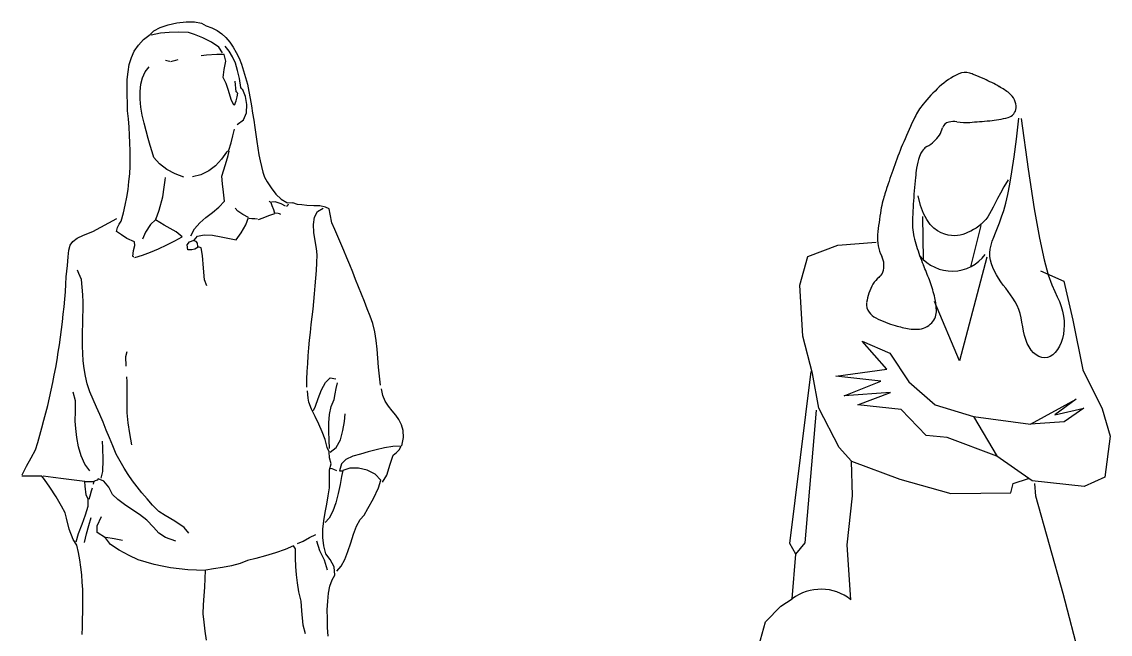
# Model space of a CAD drawing. Header units: millimetres. Extents: x 37 to 11188, y 2113 to 8073.
# Drawn here: x 78 to 1637, y 7175 to 8053 of the extents above; entities that cross this region are included whole.
import ezdxf

# ---------------------------------------------------------------- set-up
doc = ezdxf.new("R2010")
doc.units = ezdxf.units.MM

msp = doc.modelspace()

# ---------------------------------------------------------------- linework, layer by layer
for p, q in [((275.8, 8044.4), (287.2, 8048.3)), ((287.2, 8048.3), (300, 8051.1)), ((300, 8051.1), (313, 8052.6)), ((313, 8052.6), (325.2, 8052.6)), ((325.2, 8052.6), (335.3, 8050.8)), ((335.3, 8050.8), (342.1, 8047)), ((252.3, 8027.2), (261.8, 8034.2)), ((261.8, 8034.2), (266.9, 8039.6)), ((276.4, 8036.3), (263.1, 8033.6)), ((266.9, 8039.6), (275.8, 8044.4)), ((289.1, 8037.4), (276.4, 8036.3)), ((302, 8037.6), (289.1, 8037.4)), ((316.4, 8037.3), (302, 8037.6)), ((325.2, 8034.2), (316.4, 8037.3)), ((337.1, 8029.4), (325.2, 8034.2)), ((342.1, 8047), (350.2, 8044.1)), ((350.2, 8044.1), (357.5, 8040.2)), ((357.5, 8040.2), (364.2, 8035.5)), ((364.2, 8035.5), (370.3, 8029.9)), ((238.9, 8010.6), (244.7, 8019.3)), ((244.7, 8019.3), (252.3, 8027.2)), ((349.6, 8023.2), (337.1, 8029.4)), ((359.9, 8016), (349.6, 8023.2)), ((374.7, 8010.4), (369.2, 8017.5)), ((370.3, 8029.9), (375.7, 8023.5)), ((375.7, 8023.5), (380.7, 8016.4)), ((234.7, 8001.2), (238.9, 8010.6)), ((342.6, 8004.9), (334.7, 8004)), ((357, 8005.9), (342.6, 8004.9)), ((367.5, 8005.8), (357, 8005.9)), ((365.4, 8008.2), (359.9, 8016)), ((370, 7996.2), (367.5, 8005.8)), ((379.6, 8002.3), (374.7, 8010.4)), ((383.7, 7993.1), (379.6, 8002.3)), ((380.7, 8016.4), (385.1, 8008.7)), ((385.1, 8008.7), (389, 8000.5)), ((229.9, 7980.7), (231.7, 7991.2)), ((231.7, 7991.2), (234.7, 8001.2)), ((254.4, 7981), (260, 7988.2)), ((285.5, 7996.6), (283.6, 7996.9)), ((287.5, 7996.3), (285.5, 7996.6)), ((289.6, 7995.9), (287.5, 7996.3)), ((291.2, 7995.6), (294.7, 7996.6)), ((294.7, 7996.6), (298.3, 7997.7)), ((298.3, 7997.7), (301.9, 7998.7)), ((367.9, 7984.4), (370, 7996.2)), ((387, 7982.8), (383.7, 7993.1)), ((389, 8000.5), (392.5, 7991.7)), ((392.5, 7991.7), (395.6, 7982.5)), ((228.9, 7969.8), (229.9, 7980.7)), ((248.2, 7963), (250.5, 7972.5)), ((250.5, 7972.5), (254.4, 7981)), ((366.3, 7972.8), (367.9, 7984.4)), ((370.4, 7964.1), (366.3, 7972.8)), ((389.6, 7971.3), (387, 7982.8)), ((391.4, 7958.6), (389.6, 7971.3)), ((395.6, 7982.5), (398.4, 7972.9)), ((398.4, 7972.9), (400.9, 7963)), ((228.6, 7958.7), (228.9, 7969.8)), ((228.7, 7947.5), (228.6, 7958.7)), ((247.2, 7952.7), (248.2, 7963)), ((374.1, 7954.1), (370.4, 7964.1)), ((385.1, 7952.3), (383.3, 7967.3)), ((392.4, 7956.9), (391.4, 7958.6)), ((393.2, 7955.9), (392.4, 7956.9)), ((394.5, 7954.9), (393.2, 7955.9)), ((398.1, 7945.6), (394.5, 7954.9)), ((400.9, 7963), (403.1, 7952.9)), ((229, 7936.2), (228.7, 7947.5)), ((247.3, 7941.7), (247.2, 7952.7)), ((248.5, 7930.4), (247.3, 7941.7)), ((377.7, 7941.3), (374.1, 7954.1)), ((381.4, 7932.9), (377.7, 7941.3)), ((382.7, 7933.2), (385.1, 7939.2)), ((385.7, 7951.7), (385.1, 7952.3)), ((385.1, 7939.2), (386.4, 7944.9)), ((386.4, 7951), (385.7, 7951.7)), ((387.2, 7950.2), (386.4, 7951)), ((386.4, 7944.9), (387.2, 7950.2)), ((400.1, 7934.1), (398.1, 7945.6)), ((403.1, 7952.9), (405, 7942.6)), ((405, 7942.6), (406.8, 7932.2)), ((229.3, 7925), (229, 7936.2)), ((230.4, 7913.3), (229.3, 7925)), ((250.4, 7918.9), (248.5, 7930.4)), ((399.6, 7922.3), (400.1, 7934.1)), ((406.8, 7932.2), (408.4, 7921.8)), ((231.4, 7901.7), (230.4, 7913.3)), ((252.9, 7907.4), (250.4, 7918.9)), ((386.4, 7905.6), (395.3, 7912.1)), ((395.3, 7912.1), (399.6, 7922.3)), ((408.4, 7921.8), (410, 7911.4)), ((410, 7911.4), (411.4, 7901.1)), ((1503.1, 7884.5), (1506.6, 7914.4)), ((1509.7, 7914.2), (1519.6, 7841.3)), ((232.1, 7890.3), (231.4, 7901.7)), ((255.7, 7896.2), (252.9, 7907.4)), ((258.7, 7885.5), (255.7, 7896.2)), ((380.2, 7889.1), (382.5, 7898.5)), ((411.4, 7901.1), (412.9, 7890.9)), ((232.7, 7879), (232.1, 7890.3)), ((233, 7867.8), (232.7, 7879)), ((261.8, 7875.4), (258.7, 7885.5)), ((374.6, 7868.6), (377.8, 7879.1)), ((377.8, 7879.1), (380.2, 7889.1)), ((412.9, 7890.9), (414.3, 7881)), ((414.3, 7881), (415.8, 7871.4)), ((1499.8, 7859.2), (1503.1, 7884.5)), ((233.1, 7856.7), (233, 7867.8)), ((264.6, 7866.2), (261.8, 7875.4)), ((267.1, 7858.1), (264.6, 7866.2)), ((370.9, 7866), (364, 7855.5)), ((372.2, 7866.5), (370.9, 7866)), ((373.6, 7867), (372.2, 7866.5)), ((373.3, 7860.9), (374.9, 7867.3)), ((374.9, 7867.3), (373.6, 7867)), ((415.8, 7871.4), (417.4, 7862.1)), ((417.4, 7862.1), (419.1, 7853.3)), ((232.3, 7834.6), (232.9, 7845.7)), ((232.9, 7845.7), (233.1, 7856.7)), ((274.8, 7849.2), (267.1, 7858.1)), ((285.3, 7841.1), (274.8, 7849.2)), ((355.5, 7846.3), (345.5, 7838.8)), ((364, 7855.5), (355.5, 7846.3)), ((364.4, 7831.4), (369.4, 7848.3)), ((369.4, 7848.3), (373.3, 7860.9)), ((419.1, 7853.3), (421, 7845)), ((1496.6, 7837.8), (1499.8, 7859.2)), ((231.3, 7823.6), (232.3, 7834.6)), ((297.4, 7834.5), (285.3, 7841.1)), ((310.1, 7830.1), (297.4, 7834.5)), ((334.3, 7833.4), (322.1, 7830.3)), ((345.5, 7838.8), (334.3, 7833.4)), ((365.2, 7820.2), (364.4, 7831.4)), ((421, 7845), (423.1, 7837.2)), ((423.1, 7837.2), (425.5, 7830.1)), ((425.5, 7830.1), (429.3, 7823.3)), ((1493.5, 7820), (1496.6, 7837.8)), ((1519.6, 7841.3), (1528.3, 7784.8)), ((230, 7812.5), (231.3, 7823.6)), ((279.9, 7801.7), (281.9, 7815.8)), ((281.9, 7815.8), (283, 7825.5)), ((283, 7825.5), (283.6, 7829.5)), ((366.8, 7808.3), (365.2, 7820.2)), ((429.3, 7823.3), (434.8, 7814.7)), ((434.8, 7814.7), (441.5, 7805.8)), ((1485.1, 7815.9), (1480.1, 7807.2)), ((1491.3, 7825.9), (1485.1, 7815.9)), ((1490.5, 7805.1), (1493.5, 7820)), ((226, 7790), (228.2, 7801.3)), ((228.2, 7801.3), (230, 7812.5)), ((274.3, 7782.7), (279.9, 7801.7)), ((368.3, 7795.4), (366.8, 7808.3)), ((441.5, 7805.8), (449.2, 7798.2)), ((1365.7, 7789.3), (1362.2, 7803)), ((1476, 7799.5), (1472.5, 7792.8)), ((1480.1, 7807.2), (1476, 7799.5)), ((1487.6, 7792.7), (1490.5, 7805.1)), ((223.3, 7778.6), (226, 7790)), ((351, 7779.3), (360.2, 7787)), ((360.2, 7787), (368.3, 7795.4)), ((387.5, 7781.1), (383.3, 7785.7)), ((433.2, 7794.8), (432.3, 7795.4)), ((434.2, 7794.1), (433.2, 7794.8)), ((435.2, 7793.3), (434.2, 7794.1)), ((436.7, 7789), (435.2, 7793.3)), ((441, 7794.8), (435.7, 7794.1)), ((439, 7783.3), (436.7, 7789)), ((440.2, 7777.9), (439, 7783.3)), ((449.5, 7791.6), (441, 7794.8)), ((449.2, 7798.2), (457.4, 7793.5)), ((455.7, 7788.6), (449.5, 7791.6)), ((457.2, 7788.3), (458.6, 7789.2)), ((457.4, 7793.5), (465.9, 7793.4)), ((458.6, 7789.2), (459.4, 7790.3)), ((459.4, 7790.3), (459.9, 7791.5)), ((472.9, 7790.9), (465.9, 7793.4)), ((478.8, 7790.1), (472.9, 7790.9)), ((486, 7789.4), (478.8, 7790.1)), ((496.3, 7789.1), (486, 7789.4)), ((504.8, 7789.1), (496.3, 7789.1)), ((501.3, 7780.8), (509.7, 7785.7)), ((513.1, 7787), (504.8, 7789.1)), ((518.1, 7784.7), (513.1, 7787)), ((519.5, 7776.8), (518.1, 7784.7)), ((1369.8, 7778.1), (1365.7, 7789.3)), ((1469.6, 7786.9), (1467, 7781.7)), ((1472.5, 7792.8), (1469.6, 7786.9)), ((1484.7, 7782.1), (1487.6, 7792.7)), ((1528.3, 7784.8), (1536, 7742.3)), ((202.5, 7764.4), (214.1, 7770.5)), ((220.1, 7767.1), (223.3, 7778.6)), ((269.4, 7768.7), (262.3, 7762.2)), ((281.5, 7761.1), (269.4, 7768.7)), ((269.7, 7769.7), (271.6, 7774.4)), ((271.6, 7774.4), (274.3, 7782.7)), ((332.6, 7764.3), (341.5, 7772)), ((341.5, 7772), (351, 7779.3)), ((394.5, 7776.5), (387.5, 7781.1)), ((402.4, 7772.3), (394.5, 7776.5)), ((398.8, 7761.8), (402.4, 7772.3)), ((407.4, 7770.2), (403.5, 7770.5)), ((411.4, 7770), (407.4, 7770.2)), ((415.5, 7769.7), (411.4, 7770)), ((416.8, 7769.2), (423.8, 7771.7)), ((423.8, 7771.7), (431.5, 7775.2)), ((431.5, 7775.2), (440.2, 7777.9)), ((445.1, 7777.8), (441, 7778.4)), ((447.2, 7777.2), (445.1, 7777.8)), ((449.1, 7776.3), (447.2, 7777.2)), ((495.6, 7762.1), (497, 7772.6)), ((497, 7772.6), (501.3, 7780.8)), ((521.8, 7764.7), (519.5, 7776.8)), ((1368.3, 7773.7), (1369.3, 7711.9)), ((1374.5, 7769.2), (1369.8, 7778.1)), ((1379.5, 7762.2), (1374.5, 7769.2)), ((1459, 7769.3), (1455.9, 7765.8)), ((1461.9, 7773), (1459, 7769.3)), ((1464.5, 7777.2), (1461.9, 7773)), ((1467, 7781.7), (1464.5, 7777.2)), ((1478.8, 7764.7), (1481.7, 7772.9)), ((1481.7, 7772.9), (1484.7, 7782.1)), ((179.4, 7751.9), (191, 7758.2)), ((191, 7758.2), (202.5, 7764.4)), ((213.3, 7751.9), (214.6, 7757.9)), ((214.6, 7757.9), (217.3, 7762.6)), ((217.3, 7762.6), (220.1, 7767.1)), ((262.3, 7762.2), (254.8, 7750.9)), ((298.7, 7751.4), (281.5, 7761.1)), ((319.8, 7746.1), (325.1, 7755.9)), ((325.1, 7755.9), (332.6, 7764.3)), ((392.2, 7750.2), (398.8, 7761.8)), ((496.2, 7750.5), (495.6, 7762.1)), ((526.1, 7754.9), (521.8, 7764.7)), ((530.4, 7744.9), (526.1, 7754.9)), ((1384.7, 7756.8), (1379.5, 7762.2)), ((1390, 7752.9), (1384.7, 7756.8)), ((1395.3, 7750.1), (1390, 7752.9)), ((1437.8, 7752.7), (1434, 7750.9)), ((1452.1, 7760.8), (1437.2, 7701.6)), ((1441.6, 7754.8), (1437.8, 7752.7)), ((1445.4, 7757.1), (1441.6, 7754.8)), ((1449, 7759.7), (1445.4, 7757.1)), ((1452.5, 7762.6), (1449, 7759.7)), ((1455.9, 7765.8), (1452.5, 7762.6)), ((1473.1, 7750.3), (1475.8, 7757.2)), ((1475.8, 7757.2), (1478.8, 7764.7)), ((147.1, 7732.4), (150.8, 7737.9)), ((150.8, 7737.9), (156.9, 7742.5)), ((156.9, 7742.5), (166.2, 7747)), ((166.2, 7747), (179.4, 7751.9)), ((220.8, 7747.4), (213.3, 7751.9)), ((228.3, 7741.9), (220.8, 7747.4)), ((239, 7737.5), (228.3, 7741.9)), ((239.7, 7732), (239, 7737.5)), ((254.8, 7750.9), (250.8, 7741.1)), ((285.5, 7732.9), (296.8, 7738.6)), ((296.8, 7738.6), (307.5, 7744.3)), ((307.5, 7744.3), (298.7, 7751.4)), ((314.5, 7732.8), (318, 7737.1)), ((318, 7737.1), (324.5, 7739.6)), ((324.5, 7739.6), (329.7, 7745.4)), ((327.4, 7737.7), (324.8, 7738.5)), ((329.3, 7735.2), (327.4, 7737.7)), ((329.7, 7745.4), (339, 7747.3)), ((339, 7747.3), (350.9, 7746.6)), ((350.9, 7746.6), (363.6, 7744.5)), ((363.6, 7744.5), (375.5, 7742)), ((375.5, 7742), (385.1, 7740.3)), ((385.1, 7740.3), (392.2, 7750.2)), ((498, 7738.6), (496.2, 7750.5)), ((499.8, 7727.6), (498, 7738.6)), ((534.7, 7734.8), (530.4, 7744.9)), ((1247.2, 7732.7), (1301.9, 7736.6)), ((1400.4, 7748.2), (1395.3, 7750.1)), ((1405.3, 7746.9), (1400.4, 7748.2)), ((1409.9, 7746.2), (1405.3, 7746.9)), ((1414.2, 7746), (1409.9, 7746.2)), ((1418.4, 7746.2), (1414.2, 7746)), ((1422.4, 7746.9), (1418.4, 7746.2)), ((1426.3, 7747.9), (1422.4, 7746.9)), ((1430.1, 7749.3), (1426.3, 7747.9)), ((1434, 7750.9), (1430.1, 7749.3)), ((1466.7, 7732.3), (1468.4, 7738)), ((1468.4, 7738), (1470.6, 7743.9)), ((1470.6, 7743.9), (1473.1, 7750.3)), ((1536, 7742.3), (1542.7, 7711.5)), ((144, 7715.8), (145.1, 7725.2)), ((145.1, 7725.2), (147.1, 7732.4)), ((236.6, 7716.5), (237.9, 7724.9)), ((237.9, 7724.9), (239.7, 7732)), ((250.5, 7718), (261.9, 7722.3)), ((261.9, 7722.3), (273.7, 7727.3)), ((273.7, 7727.3), (285.5, 7732.9)), ((315.8, 7725.7), (314.5, 7732.8)), ((321.2, 7725.9), (315.8, 7725.7)), ((325.7, 7727), (321.2, 7725.9)), ((330.5, 7729.8), (325.7, 7727)), ((330, 7730.6), (329.3, 7735.2)), ((331.8, 7729.6), (330.5, 7729.8)), ((333.2, 7729.2), (331.8, 7729.6)), ((334.5, 7728.8), (333.2, 7729.2)), ((336.8, 7717.5), (334.5, 7728.8)), ((500.8, 7718.6), (499.8, 7727.6)), ((539, 7724.7), (534.7, 7734.8)), ((543.3, 7714.5), (539, 7724.7)), ((1204.1, 7716.4), (1247.2, 7732.7)), ((1464.9, 7721.6), (1465.5, 7726.9)), ((1465.1, 7716.2), (1464.9, 7721.6)), ((1465.5, 7726.9), (1466.7, 7732.3)), ((143, 7703.3), (144, 7715.8)), ((237.1, 7716.2), (236.6, 7716.5)), ((237.7, 7715.9), (237.1, 7716.2)), ((238.2, 7715.7), (237.7, 7715.9)), ((239.8, 7714.9), (250.5, 7718)), ((338.1, 7699.7), (336.8, 7717.5)), ((499.9, 7696.3), (500.4, 7707.4)), ((500.4, 7707.4), (500.8, 7718.6)), ((547.6, 7704.2), (543.3, 7714.5)), ((1192.5, 7675), (1204.1, 7716.4)), ((1460.4, 7715.3), (1421.3, 7566.6)), ((1465.9, 7710.9), (1465.1, 7716.2)), ((1467.3, 7705.6), (1465.9, 7710.9)), ((1469.2, 7700.4), (1467.3, 7705.6)), ((1542.7, 7711.5), (1548.6, 7690.1)), ((141.4, 7687.1), (143, 7703.3)), ((159.5, 7692.1), (157.7, 7696.5)), ((161.3, 7687.6), (159.5, 7692.1)), ((339.6, 7682.9), (338.1, 7699.7)), ((499.1, 7685.2), (499.9, 7696.3)), ((551.9, 7693.8), (547.6, 7704.2)), ((556.1, 7683.4), (551.9, 7693.8)), ((1471.5, 7695.2), (1469.2, 7700.4)), ((1474.3, 7690.1), (1471.5, 7695.2)), ((1477.4, 7685), (1474.3, 7690.1)), ((1537.6, 7695.9), (1571, 7680.8)), ((1548.6, 7690.1), (1553.6, 7675.7)), ((140.1, 7665.8), (140.8, 7676.5)), ((140.8, 7676.5), (141.4, 7687.1)), ((163.2, 7683.2), (161.3, 7687.6)), ((164.4, 7672.1), (163.2, 7683.2)), ((342.9, 7674.2), (339.6, 7682.9)), ((497.2, 7663), (498.3, 7674.1)), ((498.3, 7674.1), (499.1, 7685.2)), ((560.4, 7673), (556.1, 7683.4)), ((1196.7, 7601.9), (1192.5, 7675)), ((1480.7, 7680.2), (1477.4, 7685)), ((1484.1, 7675.4), (1480.7, 7680.2)), ((1487.7, 7670.7), (1484.1, 7675.4)), ((1553.6, 7675.7), (1557.9, 7666)), ((1571, 7680.8), (1583.7, 7625)), ((139.2, 7655), (140.1, 7665.8)), ((165.1, 7661.3), (164.4, 7672.1)), ((165.4, 7650.6), (165.1, 7661.3)), ((496.1, 7651.9), (497.2, 7663)), ((564.6, 7662.5), (560.4, 7673)), ((568.7, 7652), (564.6, 7662.5)), ((1491.2, 7666), (1487.7, 7670.7)), ((1494.7, 7661.3), (1491.2, 7666)), ((1498, 7656.4), (1494.7, 7661.3)), ((1557.9, 7666), (1561.5, 7658.6)), ((1561.5, 7658.6), (1564.6, 7651.7)), ((137.2, 7633.4), (138.3, 7644.2)), ((138.3, 7644.2), (139.2, 7655)), ((165.4, 7640), (165.4, 7650.6)), ((495, 7640.8), (496.1, 7651.9)), ((572.8, 7641.4), (568.7, 7652)), ((1421.3, 7566.6), (1385.6, 7651.8)), ((1501.1, 7651.4), (1498, 7656.4)), ((1503.9, 7646.1), (1501.1, 7651.4)), ((1506.2, 7640.5), (1503.9, 7646.1)), ((1564.6, 7651.7), (1567.1, 7644.7)), ((1567.1, 7644.7), (1569, 7637.9)), ((136, 7622.6), (137.2, 7633.4)), ((165, 7619.1), (165.2, 7629.5)), ((165.2, 7629.5), (165.4, 7640)), ((492.5, 7618.6), (493.8, 7629.7)), ((493.8, 7629.7), (495, 7640.8)), ((576.8, 7630.8), (572.8, 7641.4)), ((580.8, 7620.2), (576.8, 7630.8)), ((1508.1, 7634.6), (1506.2, 7640.5)), ((1509.6, 7628.4), (1508.1, 7634.6)), ((1510.9, 7622), (1509.6, 7628.4)), ((1569, 7637.9), (1570.4, 7631)), ((1570.4, 7631), (1571.2, 7624.3)), ((133.2, 7600.8), (134.6, 7611.7)), ((134.6, 7611.7), (136, 7622.6)), ((164.7, 7608.6), (165, 7619.1)), ((491.4, 7607.5), (492.5, 7618.6)), ((583.4, 7608.3), (580.8, 7620.2)), ((1512, 7615.6), (1510.9, 7622)), ((1513.2, 7609.2), (1512, 7615.6)), ((1571.4, 7617.8), (1571.1, 7611.3)), ((1571.2, 7624.3), (1571.4, 7617.8)), ((1583.7, 7625), (1598.3, 7554)), ((131.7, 7589.9), (133.2, 7600.8)), ((164.6, 7598.2), (164.7, 7608.6)), ((164.7, 7587.8), (164.6, 7598.2)), ((489.2, 7585.2), (490.2, 7596.4)), ((490.2, 7596.4), (491.4, 7607.5)), ((585.3, 7596), (583.4, 7608.3)), ((586.8, 7583.4), (585.3, 7596)), ((1210.6, 7548.6), (1196.7, 7601.9)), ((1514.6, 7603), (1513.2, 7609.2)), ((1516.3, 7597.1), (1514.6, 7603)), ((1518.4, 7591.6), (1516.3, 7597.1)), ((1568.8, 7599), (1566.9, 7593.2)), ((1570.2, 7605.1), (1568.8, 7599)), ((1571.1, 7611.3), (1570.2, 7605.1)), ((130, 7579), (131.7, 7589.9)), ((165, 7577.2), (164.7, 7587.8)), ((488.2, 7574.1), (489.2, 7585.2)), ((588, 7570.7), (586.8, 7583.4)), ((1317.1, 7554.7), (1281.8, 7595)), ((1281.8, 7595), (1321.5, 7577.9)), ((1521, 7586.6), (1518.4, 7591.6)), ((1524.1, 7582.1), (1521, 7586.6)), ((1527.6, 7578.3), (1524.1, 7582.1)), ((1561.7, 7583.1), (1558.6, 7578.9)), ((1564.5, 7587.9), (1561.7, 7583.1)), ((1566.9, 7593.2), (1564.5, 7587.9)), ((126.3, 7557.2), (128.2, 7568.1)), ((128.2, 7568.1), (130, 7579)), ((165.8, 7566.6), (165, 7577.2)), ((167.1, 7555.8), (165.8, 7566.6)), ((226.8, 7572.8), (228.5, 7580.3)), ((227.1, 7559.3), (226.8, 7572.8)), ((487.4, 7562.9), (488.2, 7574.1)), ((589, 7557.7), (588, 7570.7)), ((1321.5, 7577.9), (1349, 7536.8)), ((1531.4, 7575.2), (1527.6, 7578.3)), ((1535.3, 7572.9), (1531.4, 7575.2)), ((1539.4, 7571.4), (1535.3, 7572.9)), ((1543.5, 7570.9), (1539.4, 7571.4)), ((1547.6, 7571.4), (1543.5, 7570.9)), ((1551.5, 7573), (1547.6, 7571.4)), ((1555.2, 7575.5), (1551.5, 7573)), ((1558.6, 7578.9), (1555.2, 7575.5)), ((124.2, 7546.3), (126.3, 7557.2)), ((169, 7544.8), (167.1, 7555.8)), ((486.3, 7540.4), (486.8, 7551.7)), ((486.8, 7551.7), (487.4, 7562.9)), ((590.3, 7544.8), (589, 7557.7)), ((1178.4, 7305.1), (1208.9, 7551.5)), ((1244.1, 7544.8), (1317.1, 7554.7)), ((1598.3, 7554), (1625.8, 7498)), ((119.8, 7524.6), (122.1, 7535.5)), ((122.1, 7535.5), (124.2, 7546.3)), ((171.6, 7533.7), (169, 7544.8)), ((175, 7522.3), (171.6, 7533.7)), ((228.7, 7537), (228.4, 7543.9)), ((228.7, 7521.5), (228.7, 7537)), ((486.1, 7529.2), (486.3, 7540.4)), ((507.3, 7525), (513.1, 7535.9)), ((513.1, 7535.9), (519.8, 7542.3)), ((519.8, 7542.3), (527.5, 7541)), ((528.4, 7527.3), (530.2, 7535.2)), ((591.8, 7531.8), (590.3, 7544.8)), ((1220, 7499), (1210.6, 7548.6)), ((1308.6, 7537.7), (1244.1, 7544.8)), ((1256.1, 7516.7), (1308.6, 7537.7)), ((1349, 7536.8), (1386.6, 7503.8)), ((117.4, 7513.8), (119.8, 7524.6)), ((154.7, 7509.6), (151.1, 7522.1)), ((179.8, 7511.5), (175, 7522.3)), ((228.8, 7492.2), (228.7, 7521.5)), ((487.5, 7518.6), (486.9, 7523.9)), ((488.2, 7513.2), (487.5, 7518.6)), ((502.5, 7512.6), (507.3, 7525)), ((525.2, 7511.3), (526.8, 7519.4)), ((526.8, 7519.4), (528.4, 7527.3)), ((595, 7516.9), (593.1, 7526.5)), ((1322.5, 7521.2), (1256.1, 7516.7)), ((1275.8, 7503.5), (1322.5, 7521.2)), ((112.3, 7492.3), (114.9, 7503)), ((114.9, 7503), (117.4, 7513.8)), ((154.8, 7494.8), (154.7, 7509.6)), ((184.6, 7500.6), (179.8, 7511.5)), ((489, 7507.7), (488.2, 7513.2)), ((493, 7497.6), (489, 7507.7)), ((498.6, 7501.9), (502.5, 7512.6)), ((520.8, 7501.2), (525.2, 7511.3)), ((598.6, 7508.8), (595, 7516.9)), ((603.1, 7501.7), (598.6, 7508.8)), ((1337.8, 7496.9), (1275.8, 7503.5)), ((1386.6, 7503.8), (1441.6, 7487.1)), ((1523.3, 7476.1), (1588.8, 7511.8)), ((1588.8, 7511.8), (1558.2, 7489.3)), ((109.5, 7481.6), (112.3, 7492.3)), ((154, 7480.4), (154.8, 7494.8)), ((189.3, 7489.7), (184.6, 7500.6)), ((194.1, 7478.7), (189.3, 7489.7)), ((230.2, 7477.8), (228.8, 7492.2)), ((497.9, 7487.1), (493, 7497.6)), ((495.5, 7495.8), (498.6, 7501.9)), ((503.2, 7476.2), (497.9, 7487.1)), ((517.6, 7477.7), (518.5, 7489.8)), ((518.5, 7489.8), (520.8, 7501.2)), ((539.9, 7479.8), (541.2, 7490.6)), ((608.3, 7495.3), (603.1, 7501.7)), ((613.5, 7489), (608.3, 7495.3)), ((618.2, 7482.5), (613.5, 7489)), ((1200.4, 7306), (1216.3, 7496.3)), ((1249, 7442.6), (1220, 7499)), ((1373.6, 7459.7), (1337.8, 7496.9)), ((1441.6, 7487.1), (1475.5, 7429.8)), ((1441.6, 7487.1), (1523.3, 7476.1)), ((1558.2, 7489.3), (1599.6, 7499)), ((1599.6, 7499), (1571.3, 7479.6)), ((1625.8, 7498), (1637.4, 7458.9)), ((106.6, 7471), (109.5, 7481.6)), ((155.1, 7469.6), (154, 7480.4)), ((198.8, 7467.6), (194.1, 7478.7)), ((232.3, 7462.5), (230.2, 7477.8)), ((508.2, 7465.1), (503.2, 7476.2)), ((517.7, 7465.3), (517.6, 7477.7)), ((537.8, 7466.9), (539.9, 7479.8)), ((622, 7475.3), (618.2, 7482.5)), ((624.3, 7466.9), (622, 7475.3)), ((1571.3, 7479.6), (1523.3, 7476.1)), ((100.6, 7449.9), (103.7, 7460.4)), ((103.7, 7460.4), (106.6, 7471)), ((156.6, 7457), (155.1, 7469.6)), ((159.1, 7443.6), (156.6, 7457)), ((203.5, 7456.4), (198.8, 7467.6)), ((208.1, 7444.9), (203.5, 7456.4)), ((235.3, 7446.3), (232.3, 7462.5)), ((512.5, 7453.9), (508.2, 7465.1)), ((518.2, 7452.9), (517.7, 7465.3)), ((534.2, 7453.8), (537.8, 7466.9)), ((622.3, 7445), (624.5, 7456.9)), ((624.5, 7456.9), (624.3, 7466.9)), ((1403.6, 7456.7), (1373.6, 7459.7)), ((1474.8, 7430.2), (1403.6, 7456.7)), ((1637.4, 7458.9), (1629.8, 7400.1)), ((97.3, 7439.4), (100.6, 7449.9)), ((162.7, 7430.5), (159.1, 7443.6)), ((193.6, 7442), (193.1, 7451.8)), ((194.2, 7424.9), (193.6, 7442)), ((212.8, 7433.2), (208.1, 7444.9)), ((515.2, 7442.6), (512.5, 7453.9)), ((518.1, 7436.5), (515.2, 7442.6)), ((518.4, 7441), (518.2, 7452.9)), ((519.7, 7435.8), (528.4, 7442.8)), ((528.4, 7442.8), (534.2, 7453.8)), ((597.4, 7442), (585.7, 7439.4)), ((609.2, 7443.8), (597.4, 7442)), ((621.2, 7444.4), (609.2, 7443.8)), ((618.4, 7439.1), (621.2, 7444.4)), ((1266.6, 7423.1), (1249, 7442.6)), ((84.5, 7415.7), (91.3, 7427.7)), ((91.3, 7427.7), (97.3, 7439.4)), ((167.9, 7418.6), (162.7, 7430.5)), ((193.9, 7408), (194.2, 7424.9)), ((218.6, 7422.8), (212.8, 7433.2)), ((518.6, 7427.7), (518.1, 7436.5)), ((521, 7419.2), (518.6, 7427.7)), ((541.9, 7425.6), (536, 7419.3)), ((551.9, 7430), (541.9, 7425.6)), ((563, 7433.1), (551.9, 7430)), ((574.2, 7436.3), (563, 7433.1)), ((585.7, 7439.4), (574.2, 7436.3)), ((605.7, 7418.7), (609.7, 7431.6)), ((609.7, 7431.6), (614.4, 7435.5)), ((614.4, 7435.5), (618.4, 7439.1)), ((1525.5, 7395), (1474.8, 7430.2)), ((78.2, 7403.5), (84.5, 7415.7)), ((175, 7409), (167.9, 7418.6)), ((224.4, 7413.1), (218.6, 7422.8)), ((230.3, 7403.8), (224.4, 7413.1)), ((518.4, 7396.5), (518.6, 7410.4)), ((518.6, 7410.4), (521, 7419.2)), ((522.3, 7412.1), (520.2, 7412.4)), ((524.9, 7411.1), (522.3, 7412.1)), ((529.1, 7409), (524.9, 7411.1)), ((536, 7419.3), (532.8, 7409.3)), ((532.8, 7409.3), (534.1, 7409.3)), ((534.1, 7409.3), (535.4, 7409.3)), ((535.4, 7409.3), (536.7, 7409.3)), ((537.5, 7409.8), (536, 7401.1)), ((547.8, 7412.9), (537.5, 7409.8)), ((560.1, 7413), (547.8, 7412.9)), ((572.7, 7410.1), (560.1, 7413)), ((584, 7404.4), (572.7, 7410.1)), ((600.8, 7403.1), (605.7, 7418.7)), ((1268.2, 7373.1), (1266.6, 7423.1)), ((1266.6, 7423.1), (1335.7, 7397.1)), ((87.2, 7401.7), (77.7, 7401.7)), ((96.8, 7401.7), (87.2, 7401.7)), ((106.5, 7401.7), (96.8, 7401.7)), ((110.4, 7396.6), (106.5, 7401.7)), ((122.7, 7399.6), (108.3, 7401.4)), ((118, 7385.6), (110.4, 7396.6)), ((137.6, 7397.6), (122.7, 7399.6)), ((152.7, 7395.7), (137.6, 7397.6)), ((168.2, 7394.1), (152.7, 7395.7)), ((168.4, 7387.3), (168.2, 7394.1)), ((168.7, 7394.1), (172.4, 7394.1)), ((172.4, 7394.1), (176.1, 7394.1)), ((176.1, 7394.1), (180, 7394.1)), ((181, 7394.1), (180.4, 7392.3)), ((183, 7394.8), (181, 7394.1)), ((185.5, 7396), (183, 7394.8)), ((187.3, 7397.7), (185.5, 7396)), ((195.3, 7394.2), (187.3, 7397.7)), ((191.2, 7398.8), (193.9, 7408)), ((202.2, 7385.7), (195.3, 7394.2)), ((236.5, 7394.9), (230.3, 7403.8)), ((242.9, 7386.1), (236.5, 7394.9)), ((518.6, 7384.6), (518.4, 7396.5)), ((536, 7401.1), (533.8, 7389.7)), ((592.1, 7395.9), (584, 7404.4)), ((588.9, 7385), (592.1, 7395.9)), ((594.7, 7392.8), (600.8, 7403.1)), ((1335.7, 7397.1), (1408.9, 7376.9)), ((1498.4, 7391.1), (1520.5, 7398.4)), ((1600.2, 7386.7), (1525.5, 7395)), ((1629.8, 7400.1), (1600.2, 7386.7)), ((126.8, 7371.9), (118, 7385.6)), ((169.8, 7375), (168.4, 7387.3)), ((175.8, 7373.5), (177.7, 7380.5)), ((177.7, 7380.5), (179.2, 7384.9)), ((180.4, 7392.3), (180.2, 7389.9)), ((207.5, 7375.4), (202.2, 7385.7)), ((249.8, 7377.5), (242.9, 7386.1)), ((516.8, 7373.2), (518.6, 7384.6)), ((533.8, 7389.7), (531, 7376.7)), ((581.7, 7369.7), (588.9, 7385)), ((1495, 7377.4), (1498.4, 7391.1)), ((1531, 7372.8), (1529.5, 7390.9)), ((134.7, 7358.6), (126.8, 7371.9)), ((172.9, 7368.4), (169.8, 7375)), ((172.6, 7358.5), (172.9, 7368.4)), ((174.2, 7368.6), (175.8, 7373.5)), ((215.2, 7368.1), (207.5, 7375.4)), ((224.7, 7361), (215.2, 7368.1)), ((257.2, 7368.8), (249.8, 7377.5)), ((265.2, 7359.9), (257.2, 7368.8)), ((514.6, 7361.5), (516.8, 7373.2)), ((527.5, 7363.5), (523.2, 7351.3)), ((531, 7376.7), (527.5, 7363.5)), ((573.7, 7355), (581.7, 7369.7)), ((1260.5, 7303), (1268.2, 7373.1)), ((1408.9, 7376.9), (1495, 7377.4)), ((1569.8, 7233.5), (1531, 7372.8)), ((139.6, 7349.2), (134.7, 7358.6)), ((141.6, 7341.1), (139.6, 7349.2)), ((169.1, 7346.2), (172.6, 7358.5)), ((235.3, 7353.9), (224.7, 7361)), ((246.3, 7346.4), (235.3, 7353.9)), ((256.8, 7338.5), (246.3, 7346.4)), ((273.9, 7350.8), (265.2, 7359.9)), ((283.3, 7345.1), (273.9, 7350.8)), ((510.4, 7337.5), (512.3, 7349.6)), ((512.3, 7349.6), (514.6, 7361.5)), ((523.2, 7351.3), (518.2, 7341.4)), ((568.5, 7345.5), (573.7, 7355)), ((145.7, 7325.8), (141.6, 7341.1)), ((159.1, 7319.3), (164.1, 7332.8)), ((164.1, 7332.8), (169.1, 7346.2)), ((173.9, 7330.6), (177.3, 7342.4)), ((185.9, 7330.3), (191.8, 7343.7)), ((266.2, 7328.2), (256.8, 7338.5)), ((297.2, 7337.1), (283.3, 7345.1)), ((310.2, 7328.1), (297.2, 7337.1)), ((509.2, 7325.4), (510.4, 7337.5)), ((518.2, 7341.4), (512.3, 7335)), ((557.5, 7330), (562.5, 7339.3)), ((562.5, 7339.3), (568.5, 7345.5)), ((151.1, 7310.6), (145.7, 7325.8)), ((155.8, 7307.2), (159.1, 7319.3)), ((167.4, 7306.7), (170.6, 7318.7)), ((170.6, 7318.7), (173.9, 7330.6)), ((185.5, 7320.8), (185.9, 7330.3)), ((197.5, 7313), (185.5, 7320.8)), ((273.9, 7320), (266.2, 7328.2)), ((283.4, 7313.5), (273.9, 7320)), ((316.9, 7319.8), (310.2, 7328.1)), ((490, 7313.6), (499.2, 7318)), ((509.1, 7313.5), (509.2, 7325.4)), ((549.1, 7306.2), (553.1, 7318.6)), ((553.1, 7318.6), (557.5, 7330)), ((156.6, 7302.8), (151.1, 7310.6)), ((159, 7292.2), (156.6, 7302.8)), ((204.9, 7303.8), (197.5, 7313)), ((210.2, 7311.8), (198.3, 7313.5)), ((217.3, 7295.4), (204.9, 7303.8)), ((221.8, 7309.5), (210.2, 7311.8)), ((298.3, 7308.5), (283.4, 7313.5)), ((467, 7301.7), (455.2, 7296.6)), ((467.8, 7300.3), (467, 7301.7)), ((468.8, 7298.8), (467.8, 7300.3)), ((473, 7304.9), (481.1, 7308.2)), ((481.1, 7308.2), (490, 7313.6)), ((504.9, 7294.7), (500.5, 7308.3)), ((510.5, 7301.7), (509.1, 7313.5)), ((513.6, 7290.2), (510.5, 7301.7)), ((545, 7293.7), (549.1, 7306.2)), ((1187, 7289.9), (1178.4, 7305.1)), ((1187, 7289.9), (1200.4, 7306)), ((1265.6, 7224.5), (1260.5, 7303)), ((160.9, 7281.6), (159, 7292.2)), ((231.5, 7288), (217.3, 7295.4)), ((244.5, 7281.8), (231.5, 7288)), ((427, 7287.4), (413.1, 7283.6)), ((441.4, 7291.8), (427, 7287.4)), ((455.2, 7296.6), (441.4, 7291.8)), ((469.8, 7297.3), (468.8, 7298.8)), ((470.1, 7284.1), (469.8, 7297.3)), ((470.6, 7271.9), (470.1, 7284.1)), ((511.4, 7281), (504.9, 7294.7)), ((519.5, 7282.1), (513.6, 7290.2)), ((540.5, 7282.1), (545, 7293.7)), ((1181.7, 7225.7), (1187, 7289.9)), ((162.5, 7271), (160.9, 7281.6)), ((163.6, 7260.3), (162.5, 7271)), ((255.7, 7278.2), (244.5, 7281.8)), ((267.2, 7275.1), (255.7, 7278.2)), ((278.9, 7272.4), (267.2, 7275.1)), ((291, 7270.2), (278.9, 7272.4)), ((303.2, 7268.5), (291, 7270.2)), ((315.6, 7267.3), (303.2, 7268.5)), ((352.5, 7268.7), (341.3, 7266.8)), ((365.1, 7270.7), (352.5, 7268.7)), ((378.1, 7273.2), (365.1, 7270.7)), ((390.5, 7276.3), (378.1, 7273.2)), ((401.1, 7280.5), (390.5, 7276.3)), ((413.1, 7283.6), (401.1, 7280.5)), ((471.4, 7260.2), (470.6, 7271.9)), ((515.7, 7266.8), (511.4, 7281)), ((525.3, 7271.5), (519.5, 7282.1)), ((526.5, 7259.8), (525.3, 7271.5)), ((529.1, 7265.5), (535.4, 7272.4)), ((535.4, 7272.4), (540.5, 7282.1)), ((164.4, 7249.7), (163.6, 7260.3)), ((328.1, 7266.6), (315.6, 7267.3)), ((340.8, 7266.3), (328.1, 7266.6)), ((339.9, 7242.5), (340.5, 7254.7)), ((340.5, 7254.7), (340.8, 7266.3)), ((472.8, 7248.5), (471.4, 7260.2)), ((519.2, 7244.1), (522.3, 7252.9)), ((522.3, 7252.9), (526.5, 7259.8)), ((165, 7239), (164.4, 7249.7)), ((165.2, 7228.3), (165, 7239)), ((339.1, 7229.9), (339.9, 7242.5)), ((474.9, 7236), (472.8, 7248.5)), ((517.2, 7233.8), (519.2, 7244.1)), ((165.3, 7217.6), (165.2, 7228.3)), ((338.3, 7217.1), (339.1, 7229.9)), ((478, 7222.2), (474.9, 7236)), ((479, 7208.6), (478, 7222.2)), ((515.5, 7210.1), (516, 7222.3)), ((516, 7222.3), (517.2, 7233.8)), ((1165.3, 7215.3), (1181.7, 7225.7)), ((1609.9, 7081.1), (1569.8, 7233.5)), ((164.9, 7196.1), (165.1, 7206.9)), ((165.1, 7206.9), (165.3, 7217.6)), ((337.6, 7204.4), (338.3, 7217.1)), ((481.1, 7188.1), (479, 7208.6)), ((515.6, 7197.4), (515.5, 7210.1)), ((1143.2, 7192.8), (1165.3, 7215.3)), ((164.5, 7185.3), (164.9, 7196.1)), ((339.1, 7192.3), (337.6, 7204.4)), ((340.5, 7179.6), (339.1, 7192.3)), ((515.9, 7184.7), (515.6, 7197.4)), ((1129.1, 7141.3), (1143.2, 7192.8)), ((164, 7174.5), (164.5, 7185.3)), ((342.2, 7166.6), (340.5, 7179.6)), ((484.3, 7175.5), (481.1, 7188.1)), ((516.5, 7172.3), (515.9, 7184.7))]:
    msp.add_line(p, q)
for centre, radius, start, end in [((1462.1, 7884.7), 102.1, 114.135, 133.0029), ((1429.6, 7957.3), 22.6, 73.3708, 114.135), ((1414.2, 7905.7), 76.4, 68.1674, 73.3708), ((1305.5, 7634.6), 368.5, 65.7985, 68.1674), ((1351.8, 7737.4), 255.7, 60.32, 65.7985), ((1554.1, 7786), 237, 133.0029, 141.2524), ((1416.5, 7851), 125.1, 52.4826, 60.32), ((1477.4, 7930.2), 25.1, 357.7597, 52.4826), ((1446.5, 7872.4), 99.1, 141.2524, 154.0292), ((1487.6, 7929.8), 14.8, 284.2671, 357.7597), ((2010, 7597.9), 725.9, 154.0292, 157.0756), ((1408.4, 7897.4), 11.7, 101.7039, 164.2032), ((1412.7, 7876.8), 32.8, 81.0557, 101.7039), ((1430.2, 7988.1), 79.9, 261.0557, 274.2473), ((1329.2, 9348.2), 1443.7, 274.2473, 274.7977), ((1308.4, 9595.8), 1692.2, 274.7977, 275.306), ((1450.2, 8068.9), 158.7, 275.306, 279.9602), ((1445.6, 8095.1), 185.3, 279.9602, 284.2671), ((1358, 7911.7), 40.7, 311.8398, 344.2032), ((1909.5, 7640.4), 616.8, 157.0756, 160.3807), ((1343.3, 7928.1), 62.7, 300.0908, 311.8398), ((1397.3, 7847.2), 35.6, 141.6208, 160.015), ((1384.2, 7857.6), 18.8, 120.0908, 141.6208), ((2569.3, 7405.2), 1317.2, 160.3807, 161.8143), ((1436.3, 7833), 77, 160.015, 172.4891), ((1858, 7777.4), 502.4, 172.4891, 174.0683), ((1833.3, 7647), 542.6, 161.8143, 164.0481), ((2312.4, 7730.2), 959.3, 174.0683, 175.2112), ((2368.8, 7725.5), 1015.8, 175.2112, 177.3726), ((1418.8, 7765.5), 111.4, 164.0481, 171.1463), ((2033.6, 7669.7), 733.7, 171.1463, 173.9113), ((1491.1, 7765.7), 137.2, 177.3726, 183.2554), ((1424.4, 7761.9), 70.4, 183.2554, 194.1769), ((1358.3, 7741.7), 54.5, 173.9113, 207.4907), ((1654.2, 7820), 307.4, 194.1769, 199.3985), ((1284.5, 7703.3), 28.7, 340.5747, 27.4907), ((1557.2, 7785.9), 204.7, 199.3985, 203.5854), ((1410.6, 7755.2), 59.8, 219.7023, 323.0119), ((1296.8, 7698.9), 15.6, 306.8045, 340.5747), ((923.3, 7509.1), 487, 20.8716, 23.5854), ((1359.9, 7640.4), 72.2, 149.8866, 172.2482), ((1325.9, 7660.1), 32.9, 126.8045, 149.8866), ((1212.5, 7619.4), 177.5, 13.136, 20.8716), ((1262.2, 7631), 126.5, 3.9693, 13.136), ((1306.6, 7647.6), 18.4, 172.2482, 217.3562), ((1314.7, 7653.8), 28.7, 217.3562, 242.9173), ((1374.1, 7769.9), 159.1, 242.9173, 253.6961), ((1364.3, 7638.1), 24.1, 315.7334, 3.9693), ((1375.2, 7773.8), 163.1, 253.6961, 260.8673), ((1358.5, 7669.8), 57.8, 260.8673, 272.9283), ((1359.9, 7642.3), 30.3, 272.9283, 315.7334), ((1222.9, 7171.3), 68.2, 51.2578, 127.162)]:
    msp.add_arc(centre, radius, start, end)

doc.saveas('drawing.dxf')
